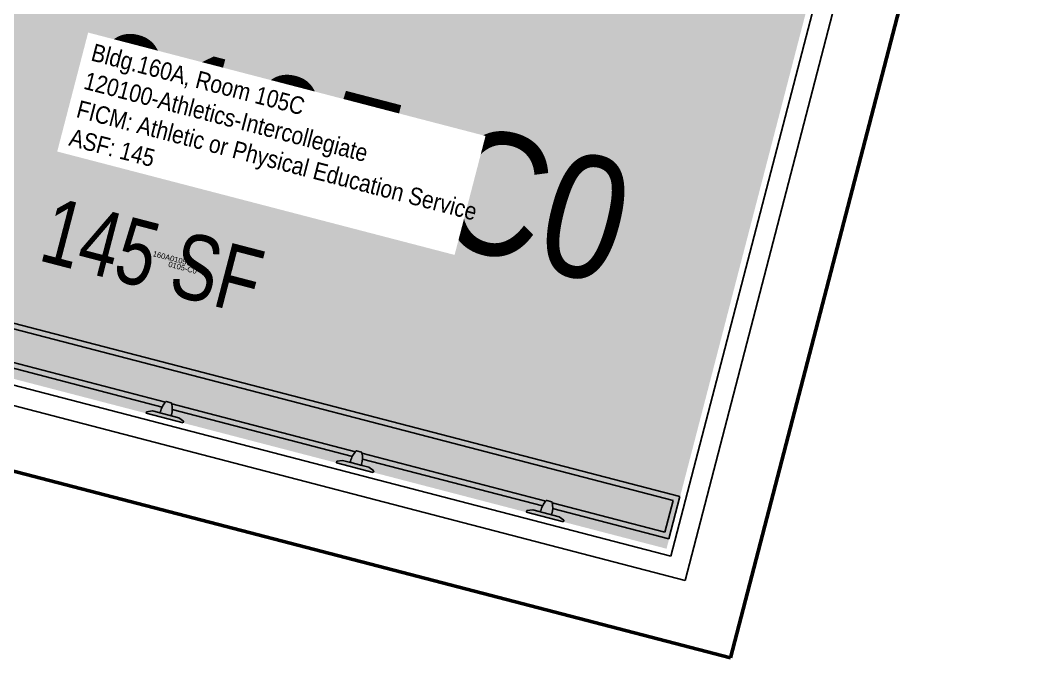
# Model space of a CAD drawing. Header units: inches. Extents: x 69197503 to 69201323, y 27704041 to 27705339.
# Drawn here: x 69200886.8 to 69201071.9, y 27704335.1 to 27704451.8 of the extents above; entities that cross this region are included whole.
import ezdxf
from ezdxf.enums import TextEntityAlignment as Align

# ---------------------------------------------------------------- set-up
doc = ezdxf.new("R2010")
doc.units = ezdxf.units.IN
doc.header["$LTSCALE"] = 100
doc.header["$MEASUREMENT"] = 0
doc.layers.get('0').update_dxf_attribs({"linetype": 'CONTINUOUS'})
for name, color, linetype in [('A-IDEN-RNUM', 7, 'CONTINUOUS'), ('A-IDEN-SNUM', 4, 'CONTINUOUS'), ('A-IDEN-VNUM', 4, 'CONTINUOUS'), ('A-WALL', 5, 'CONTINUOUS'), ('AREA-TEXT', 3, 'CONTINUOUS'), ('P-SANR-FIXT', 2, 'CONTINUOUS'), ('Rooms-Category-Color', 7, 'CONTINUOUS'), ('Rooms-College-Color', 7, 'CONTINUOUS'), ('Rooms-Department-Color', 7, 'CONTINUOUS'), ('Rooms-Division-Color', 7, 'CONTINUOUS'), ('Rooms-Information', 7, 'CONTINUOUS')]:
    doc.layers.add(name, color=color, linetype=linetype)
doc.styles.add('AREA', font='arial.ttf', dxfattribs={"width": 0.75, "height": 12})
doc.styles.add('CP_ROOMSNUMBER', font='arial.ttf', dxfattribs={"height": 1})
doc.styles.add('CP_ROOMVNUMBER', font='arial.ttf', dxfattribs={"width": 0.85, "height": 0.075})

# ---------------------------------------------------------------- blocks, each defined once
blk = doc.blocks.new('DLR_Trench_Drain - 3_ Drain-3322813-ar1all Departments')
at = {"color": 0, "linetype": 'ByBlock', "lineweight": -2}
for p, q in [((-95, -1.85), (-95, -9.85)), ((-73.02, -1.85), (-95, -1.85)), ((-72.66, -2.85), (-94, -2.85)), ((-94, -2.85), (-94, -8.85)), ((-36.66, -2.85), (-71.46, -2.85)), ((-37.02, -1.85), (-71.11, -1.85)), ((-0.66, -2.85), (-35.46, -2.85)), ((-1.02, -1.85), (-35.11, -1.85)), ((35.34, -2.85), (0.54, -2.85)), ((34.98, -1.85), (0.89, -1.85)), ((-94, -8.85), (92.36, -8.85)), ((-95, -9.85), (92.36, -9.85))]:
    blk.add_line(p, q, dxfattribs=at)
blk = doc.blocks.new('Shower-Kohler-Devonshire-T396_4X - Oil Rubbed Bronze-3423080-ar1all Departments')
at = {"color": 0, "linetype": 'ByBlock', "lineweight": -2}
for p, q in [((1706.17, 2167.52), (1706.17, 2167.83)), ((1706.17, 2167.83), (1713.17, 2167.83)), ((1713.17, 2167.83), (1713.17, 2167.52)), ((1707.18, 2167.12), (1706.17, 2167.52)), ((1712.16, 2167.12), (1707.18, 2167.12)), ((1708.56, 2167.01), (1708.55, 2167.12)), ((1708.55, 2167.12), (1710.8, 2167.12)), ((1708.62, 2166.91), (1708.56, 2167.01)), ((1710.79, 2167.01), (1710.72, 2166.91)), ((1710.8, 2167.12), (1710.79, 2167.01)), ((1713.17, 2167.52), (1712.16, 2167.12)), ((1710.14, 2164.8), (1709.2, 2164.8))]:
    blk.add_line(p, q, dxfattribs=at)
for centre, radius, start, end in [((1712.49, 2166.77), 3.87, 177.8961, 209.0484), ((1706.85, 2166.77), 3.87, 330.9516, 2.1039), ((1709.2, 2164.89), 0.0912, 180, 270), ((1710.14, 2164.89), 0.0912, 270, 0)]:
    blk.add_arc(centre, radius, start, end, dxfattribs=at)

msp = doc.modelspace()

# ---------------------------------------------------------------- hatches: boundary and pattern name
at = {"layer": 'Rooms-Category-Color', "true_color": 0xfbafa2}
msp.add_hatch(color=21, dxfattribs=at).paths.add_polyline_path([(69200821.2, 27704402.92), (69201005.21, 27704355.07), (69201033.33, 27704463.23), (69200849.33, 27704511.07), (69200838.41, 27704469.09), (69200882.81, 27704457.55), (69200880.73, 27704449.56), (69200836.33, 27704461.11)])
at = {"layer": 'Rooms-College-Color', "true_color": 0xffff64}
msp.add_hatch(color=51, dxfattribs=at).paths.add_polyline_path([(69200821.2, 27704402.92), (69201005.21, 27704355.07), (69201033.33, 27704463.23), (69200849.33, 27704511.07), (69200838.41, 27704469.09), (69200882.81, 27704457.55), (69200880.73, 27704449.56), (69200836.33, 27704461.11)])
at = {"layer": 'Rooms-Department-Color', "true_color": 0x604aed}
msp.add_hatch(color=173, dxfattribs=at).paths.add_polyline_path([(69200821.2, 27704402.92), (69201005.21, 27704355.07), (69201033.33, 27704463.23), (69200849.33, 27704511.07), (69200838.41, 27704469.09), (69200882.81, 27704457.55), (69200880.73, 27704449.56), (69200836.33, 27704461.11)])
at = {"layer": 'Rooms-Division-Color', "true_color": 0x604aed}
msp.add_hatch(color=173, dxfattribs=at).paths.add_polyline_path([(69200821.2, 27704402.92), (69201005.21, 27704355.07), (69201033.33, 27704463.23), (69200849.33, 27704511.07), (69200838.41, 27704469.09), (69200882.81, 27704457.55), (69200880.73, 27704449.56), (69200836.33, 27704461.11)])

# ---------------------------------------------------------------- linework, layer by layer
at = {"layer": 'A-WALL', "lineweight": 50}
for p, q in [((69201016.94, 27704335.11), (69201129.61, 27704768.45)), ((69200683.04, 27704421.92), (69201016.94, 27704335.11))]:
    msp.add_line(p, q, dxfattribs=at)
at = {"layer": 'A-WALL'}
for p, q in [((69201115.44, 27704760.12), (69201008.61, 27704349.28)), ((69201034.7, 27704464.03), (69201006.02, 27704353.7)), ((69201008.61, 27704349.28), (69200685.97, 27704433.18)), ((69201006.02, 27704353.7), (69200819.83, 27704402.11))]:
    msp.add_line(p, q, dxfattribs=at)

# ---------------------------------------------------------------- block references
at = {"layer": 'P-SANR-FIXT', "rotation": 165.424948968805}
for name, p in [('DLR_Trench_Drain - 3_ Drain-3322813-ar1all Departments', (69200913.21, 27704379)), ('Shower-Kohler-Devonshire-T396_4X - Oil Rubbed Bronze-3423080-ar1all Departments', (69203113.45, 27706046.81)), ('Shower-Kohler-Devonshire-T396_4X - Oil Rubbed Bronze-3423080-ar1all Departments', (69203148.29, 27706037.75)), ('Shower-Kohler-Devonshire-T396_4X - Oil Rubbed Bronze-3423080-ar1all Departments', (69203183.13, 27706028.69))]:
    msp.add_blockref(name, p, dxfattribs=at)

# ---------------------------------------------------------------- texts
at = {"layer": 'A-IDEN-RNUM', "style": 'CP_ROOMSNUMBER'}
msp.add_text('0105-C0', height=1, rotation=345.4249, dxfattribs=at).set_placement((69200913.85, 27704406.72))
at = {"layer": 'A-IDEN-SNUM', "style": 'CP_ROOMSNUMBER'}
msp.add_text('160A0105C0', height=1, rotation=345.4249, dxfattribs=at).set_placement((69200911.01, 27704408.64))
at = {"layer": 'A-IDEN-VNUM', "style": 'CP_ROOMVNUMBER', "width": 0.85}
msp.add_text('0105-C0', height=22.5, rotation=345.4249, dxfattribs=at).set_placement((69200895.54, 27704428.89))
at = {"layer": 'AREA-TEXT', "style": 'AREA', "width": 0.75}
msp.add_text('145 SF', height=12, rotation=345.42, dxfattribs=at).set_placement((69200911.01, 27704408.64), align=Align.MIDDLE_CENTER)

# ---------------------------------------------------------------- next in the draw order: texts
at = {"layer": 'Rooms-Information', "insert": (69200895.54, 27704428.89), "char_height": 3.21429, "width": 72, "attachment_point": 7, "rotation": 345.4249, "style": 'CP_ROOMVNUMBER', "bg_fill": 3, "box_fill_scale": 1.5, "bg_fill_color": 256, "bg_fill_true_color": 13158600, "bg_fill_transparency": 0}
msp.add_mtext('Bldg.160A, Room 105C^M^J120100-Athletics-Intercollegiate^M^JFICM: Athletic or Physical Education Service^M^JASF: 145', dxfattribs=at)

doc.saveas('drawing.dxf')
